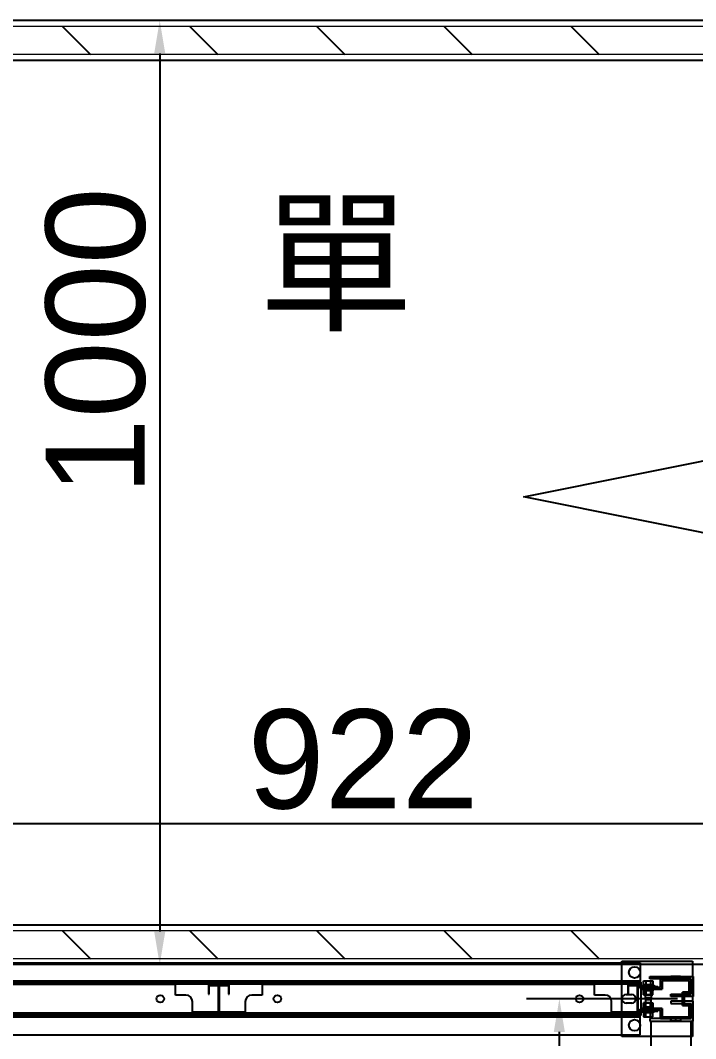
# Model space of a CAD drawing. Header units: millimetres. Extents: x 15382 to 37298, y 7351 to 31127.
# Drawn here: x 24215 to 24930, y 25586 to 26664 of the extents above; entities that cross this region are included whole.
import ezdxf

# ---------------------------------------------------------------- set-up
doc = ezdxf.new("R2010")
doc.units = ezdxf.units.MM
for name, color, linetype in [('03', 6, 'Continuous'), ('05', 12, 'Continuous'), ('111', 7, 'Continuous'), ('113', 3, 'Continuous'), ('114', 6, 'Continuous'), ('115', 30, 'Continuous'), ('116', 12, 'Continuous'), ('444-2', 5, 'Continuous'), ('544-1', 40, 'Continuous'), ('M40', 3, 'Continuous'), ('M6', 7, 'Continuous'), ('動線', 6, 'Continuous'), ('文字', 7, 'Continuous'), ('標註', 252, 'Continuous')]:
    doc.layers.add(name, color=color, linetype=linetype)
doc.layers.add('10', color=40, linetype='Continuous', lineweight=0)
doc.styles.get("Standard").update_dxf_attribs({"font": 'arial.ttf'})
doc.styles.add('新細明體', font='')
doc.styles.get('新細明體').set_extended_font_data('PMingLiU')
doc.dimstyles.new('ISO-25', dxfattribs={"dimtxt": 2.5, "dimasz": 2.5, "dimexe": 1.25, "dimexo": 0.625, "dimtad": 1, "dimtxsty": 'Standard', "dimcen": 2.5, "dimadec": 0, "dimazin": 0, "dimtfac": 1, "dimtmove": 0, "dimatfit": 3, "dimfxl": 1, "dimarcsym": 0})

# ---------------------------------------------------------------- blocks, each defined once
blk = doc.blocks.new('*D56')
at = {"layer": 'Defpoints', "color": 0, "transparency": 16777216}
for p in [(24478.3, 26663.9), (24362.2, 25663.9), (24478.3, 25663.9)]:
    blk.add_point(p, dxfattribs=at)
at = {"layer": '標註', "color": 0, "lineweight": -2, "transparency": 16777216}
for p, q in [((24471.3, 26663.9), (24327.2, 26663.9)), ((24362.2, 26628.9), (24362.2, 25698.9)), ((24471.3, 25663.9), (24327.2, 25663.9))]:
    blk.add_line(p, q, dxfattribs=at)
at = {"layer": '標註', "color": 0, "transparency": 16777216}
for points in [[(24356.4, 26628.9), (24368.1, 26628.9), (24362.2, 26663.9)], [(24356.4, 25698.9), (24368.1, 25698.9), (24362.2, 25663.9)]]:
    blk.add_solid(points, dxfattribs=at)
at = {"layer": '標註', "color": 0, "transparency": 16777216, "insert": (24294.6, 26324), "char_height": 105, "attachment_point": 5, "rotation": 90}
blk.add_mtext('1000', dxfattribs=at)
blk = doc.blocks.new('*D57')
at = {"layer": 'Defpoints', "color": 0, "transparency": 16777216}
for p in [(25044, 25813.4), (24122, 25670.9), (25044, 25670.9)]:
    blk.add_point(p, dxfattribs=at)
at = {"layer": '標註', "color": 0, "lineweight": -2, "transparency": 16777216}
for p, q in [((24122, 25677.9), (24122, 25848.4)), ((25044, 25677.9), (25044, 25848.4)), ((24157, 25813.4), (25009, 25813.4))]:
    blk.add_line(p, q, dxfattribs=at)
at = {"layer": '標註', "color": 0, "transparency": 16777216}
for points in [[(24157, 25819.2), (24157, 25807.5), (24122, 25813.4)], [(25009, 25819.2), (25009, 25807.5), (25044, 25813.4)]]:
    blk.add_solid(points, dxfattribs=at)
at = {"layer": '標註', "color": 0, "transparency": 16777216, "insert": (24577.6, 25881), "char_height": 105, "attachment_point": 5}
blk.add_mtext('922', dxfattribs=at)
blk = doc.blocks.new('*D19')
at = {"layer": 'Defpoints', "color": 0, "transparency": 16777216}
for p in [(23824.6, 25606.7), (24924.6, 25606.7), (24924.6, 25372.7)]:
    blk.add_point(p, dxfattribs=at)
at = {"layer": '標註', "color": 0, "lineweight": -2, "transparency": 16777216}
for p, q in [((23824.6, 25599.7), (23824.6, 25337.7)), ((24924.6, 25599.7), (24924.6, 25337.7)), ((23859.6, 25372.7), (24889.6, 25372.7))]:
    blk.add_line(p, q, dxfattribs=at)
at = {"layer": '標註', "color": 0, "transparency": 16777216}
for points in [[(23859.6, 25378.5), (23859.6, 25366.8), (23824.6, 25372.7)], [(24889.6, 25378.5), (24889.6, 25366.8), (24924.6, 25372.7)]]:
    blk.add_solid(points, dxfattribs=at)
at = {"layer": '標註', "color": 0, "transparency": 16777216, "insert": (24419.9, 25440.3), "char_height": 105, "attachment_point": 5}
blk.add_mtext('1100', dxfattribs=at)
blk = doc.blocks.new('*D20')
at = {"layer": 'Defpoints', "color": 0, "transparency": 16777216}
for p in [(24785.5, 25627.7), (24917.6, 25627.7), (24917.6, 24135.7)]:
    blk.add_point(p, dxfattribs=at)
at = {"layer": '標註', "color": 0, "lineweight": -2, "transparency": 16777216}
for p, q in [((24910.6, 25627.7), (24750.5, 25627.7)), ((24785.5, 24170.7), (24785.5, 25592.7)), ((24910.6, 24135.7), (24750.5, 24135.7))]:
    blk.add_line(p, q, dxfattribs=at)
at = {"layer": '標註', "color": 0, "transparency": 16777216}
for points in [[(24779.6, 25592.7), (24791.3, 25592.7), (24785.5, 25627.7)], [(24779.6, 24170.7), (24791.3, 24170.7), (24785.5, 24135.7)]]:
    blk.add_solid(points, dxfattribs=at)
at = {"layer": '標註', "color": 0, "transparency": 16777216, "insert": (24717.9, 24881.7), "char_height": 105, "attachment_point": 5, "rotation": 90}
blk.add_mtext('1492', dxfattribs=at)

msp = doc.modelspace()

# ---------------------------------------------------------------- linework, layer by layer
at = {"layer": '03'}
for points in [[(24145.486, 26621.932), (25020.486, 26621.932), (25020.486, 26663.932), (24145.486, 26663.932)], [(24145.486, 25705.931), (25020.486, 25705.931), (25020.486, 25663.931), (24145.486, 25663.931)]]:
    msp.add_lwpolyline(points, close=True, dxfattribs=at)
at = {"layer": '05'}
for p, q in [((24903.651, 25648.664), (24903.651, 25651.164)), ((24908.629, 25648.664), (24908.629, 25651.164)), ((24913.607, 25648.664), (24913.607, 25651.164)), ((24903.651, 25606.664), (24903.651, 25604.164)), ((24908.629, 25606.664), (24908.629, 25604.164)), ((24913.607, 25606.664), (24913.607, 25604.164))]:
    msp.add_line(p, q, dxfattribs=at)
at = {"layer": '05', "lineweight": -3}
for p, q in [((24913.607, 25651.164), (24903.651, 25651.164)), ((24903.651, 25651.164), (24903.651, 25648.664)), ((24908.629, 25651.164), (24903.651, 25651.164)), ((24903.651, 25651.164), (24903.651, 25648.664)), ((24903.651, 25648.664), (24913.607, 25648.664)), ((24903.651, 25648.664), (24908.629, 25648.664)), ((24908.629, 25648.664), (24908.629, 25651.164)), ((24913.607, 25648.664), (24913.607, 25651.164)), ((24903.651, 25604.164), (24903.651, 25606.664)), ((24903.651, 25606.664), (24913.607, 25606.664)), ((24903.651, 25604.164), (24903.651, 25606.664)), ((24903.651, 25606.664), (24908.629, 25606.664)), ((24913.607, 25604.164), (24903.651, 25604.164)), ((24908.629, 25604.164), (24903.651, 25604.164)), ((24908.629, 25606.664), (24908.629, 25604.164)), ((24913.607, 25606.664), (24913.607, 25604.164))]:
    msp.add_line(p, q, dxfattribs=at)
at = {"layer": '10'}
for p, q in [((24148.986, 26657.932), (25018.986, 26657.932)), ((25018.986, 26627.932), (24148.986, 26627.932)), ((24148.986, 25699.931), (25018.986, 25699.931)), ((25018.986, 25669.931), (24148.986, 25669.931))]:
    msp.add_line(p, q, dxfattribs=at)
at = {"layer": '111'}
for p, q in [((24871.629, 25645.264), (23877.629, 25645.264)), ((23877.629, 25645.264), (24871.629, 25645.264)), ((24871.629, 25643.664), (24871.629, 25645.264)), ((24871.629, 25645.264), (24871.629, 25610.064)), ((23877.629, 25643.664), (24871.629, 25643.664)), ((24851.629, 25627.664), (24851.629, 25627.664)), ((24856.129, 25632.164), (24862.129, 25632.164)), ((24866.629, 25627.664), (24866.629, 25627.664)), ((24862.129, 25623.164), (24856.129, 25623.164)), ((23877.629, 25611.664), (24871.629, 25611.664)), ((24871.629, 25610.064), (23877.629, 25610.064)), ((24871.629, 25610.064), (23877.629, 25610.064)), ((24871.629, 25611.664), (24871.629, 25610.064))]:
    msp.add_line(p, q, dxfattribs=at)
for centre, start, end in [((24856.129, 25627.664), 90, 180), ((24856.129, 25627.664), 180, 270), ((24862.129, 25627.664), 0, 90), ((24862.129, 25627.664), 270, 0)]:
    msp.add_arc(centre, 4.5, start, end, dxfattribs=at)
at = {"layer": '113'}
for p, q in [((24851.629, 25587.664), (24851.629, 25667.664)), ((24851.629, 25667.664), (24926.629, 25667.664)), ((24926.629, 25667.664), (24926.629, 25587.664)), ((24926.629, 25587.664), (24851.629, 25587.664))]:
    msp.add_line(p, q, dxfattribs=at)
at = {"layer": '113', "lineweight": -3}
for centre in [(24865.129, 25655.664), (24865.129, 25599.664)]:
    msp.add_circle(centre, 6, dxfattribs=at)
at = {"layer": '114'}
msp.add_lwpolyline([(24882.629, 24159.164), (24882.629, 25604.164), (24924.629, 25604.164), (24924.629, 24159.164)], close=True, dxfattribs=at)
at = {"layer": '115'}
for p, q in [((23878.129, 25665.664), (24871.129, 25665.664)), ((24871.129, 25665.664), (24871.129, 25640.864)), ((23878.129, 25646.864), (24871.129, 25646.864)), ((24869.929, 25645.664), (23879.329, 25645.664)), ((24869.929, 25645.664), (23879.329, 25645.664)), ((24869.929, 25639.664), (24869.929, 25645.664)), ((24869.929, 25639.664), (24869.929, 25645.664)), ((24871.129, 25646.864), (24871.129, 25640.864)), ((24889.629, 25639.664), (24869.929, 25639.664)), ((24889.629, 25639.664), (24869.929, 25639.664)), ((24871.129, 25640.864), (24889.629, 25640.864)), ((24871.129, 25640.864), (24889.629, 25640.864)), ((24889.629, 25640.864), (24889.629, 25639.664)), ((24889.629, 25640.864), (24889.629, 25639.664)), ((24889.629, 25615.664), (24869.929, 25615.664)), ((24869.929, 25615.664), (24869.929, 25609.664)), ((24889.629, 25615.664), (24869.929, 25615.664)), ((24869.929, 25615.664), (24869.929, 25609.664)), ((24871.129, 25614.464), (24889.629, 25614.464)), ((24871.129, 25608.464), (24871.129, 25614.464)), ((24871.129, 25614.464), (24889.629, 25614.464)), ((24871.129, 25589.664), (24871.129, 25614.464)), ((24889.629, 25614.464), (24889.629, 25615.664)), ((24889.629, 25614.464), (24889.629, 25615.664)), ((23878.129, 25608.464), (24871.129, 25608.464)), ((24869.929, 25609.664), (23879.329, 25609.664)), ((24869.929, 25609.664), (23879.329, 25609.664)), ((23878.129, 25589.664), (24871.129, 25589.664))]:
    msp.add_line(p, q, dxfattribs=at)
at = {"layer": '115', "lineweight": -3}
for p, q in [((24883.129, 25640.864), (24876.129, 25640.864)), ((24876.129, 25640.864), (24876.129, 25639.664)), ((24879.629, 25640.864), (24876.129, 25640.864)), ((24876.129, 25640.864), (24876.129, 25639.664)), ((24876.129, 25639.664), (24883.129, 25639.664)), ((24876.129, 25639.664), (24879.629, 25639.664)), ((24879.629, 25639.664), (24879.629, 25640.864)), ((24883.129, 25639.664), (24883.129, 25640.864)), ((24876.129, 25614.464), (24876.129, 25615.664)), ((24876.129, 25615.664), (24883.129, 25615.664)), ((24876.129, 25614.464), (24876.129, 25615.664)), ((24876.129, 25615.664), (24879.629, 25615.664)), ((24883.129, 25614.464), (24876.129, 25614.464)), ((24879.629, 25614.464), (24876.129, 25614.464)), ((24879.629, 25615.664), (24879.629, 25614.464)), ((24883.129, 25615.664), (24883.129, 25614.464))]:
    msp.add_line(p, q, dxfattribs=at)
at = {"layer": '116'}
for p, q in [((24881.129, 25648.664), (24881.129, 25651.164)), ((24881.129, 25651.164), (24927.129, 25651.164)), ((24924.629, 25648.664), (24881.129, 25648.664)), ((24924.629, 25632.664), (24924.629, 25648.664)), ((24927.129, 25651.164), (24927.129, 25631.664)), ((24903.629, 25630.164), (24903.629, 25632.664)), ((24903.629, 25632.664), (24924.629, 25632.664)), ((24927.129, 25630.164), (24903.629, 25630.164)), ((24927.129, 25625.164), (24903.629, 25625.164)), ((24903.629, 25625.164), (24903.629, 25622.664)), ((24927.129, 25632.664), (24927.129, 25630.164)), ((24927.129, 25622.664), (24927.129, 25625.164)), ((24927.129, 25604.164), (24927.129, 25623.664)), ((24903.629, 25622.664), (24924.629, 25622.664)), ((24924.629, 25622.664), (24924.629, 25606.664)), ((24924.629, 25606.664), (24881.129, 25606.664)), ((24881.129, 25606.664), (24881.129, 25604.164)), ((24881.129, 25604.164), (24927.129, 25604.164))]:
    msp.add_line(p, q, dxfattribs=at)
at = {"layer": '444-2'}
for p, q in [((24378.829, 25642.664), (23926.829, 25642.664)), ((24378.829, 25631.664), (24378.829, 25642.664)), ((24424.829, 25642.664), (24413.829, 25642.664)), ((24413.829, 25642.664), (24413.829, 25632.664)), ((24414.629, 25632.664), (24414.629, 25641.864)), ((24414.629, 25641.864), (24424.029, 25641.864)), ((24424.029, 25641.864), (24424.029, 25613.464)), ((24424.829, 25612.664), (24424.829, 25642.664)), ((24435.829, 25642.664), (24424.829, 25642.664)), ((24424.829, 25642.664), (24424.829, 25612.664)), ((24425.629, 25613.464), (24425.629, 25641.864)), ((24425.629, 25641.864), (24435.029, 25641.864)), ((24435.029, 25641.864), (24435.029, 25632.664)), ((24435.829, 25632.664), (24435.829, 25642.664)), ((24822.829, 25642.664), (24470.829, 25642.664)), ((24470.829, 25642.664), (24470.829, 25631.664)), ((24822.829, 25631.664), (24822.829, 25642.664)), ((24868.829, 25642.664), (24857.829, 25642.664)), ((24857.829, 25642.664), (24857.829, 25632.664)), ((24858.629, 25632.664), (24858.629, 25641.864)), ((24858.629, 25641.864), (24868.029, 25641.864)), ((24868.029, 25641.864), (24868.029, 25613.464)), ((24868.829, 25612.664), (24868.829, 25642.664)), ((24389.829, 25631.664), (24378.829, 25631.664)), ((24396.829, 25613.464), (24396.829, 25624.664)), ((24413.829, 25632.664), (24414.629, 25632.664)), ((24435.029, 25632.664), (24435.829, 25632.664)), ((24452.829, 25624.664), (24452.829, 25613.464)), ((24470.829, 25631.664), (24459.829, 25631.664)), ((24833.829, 25631.664), (24822.829, 25631.664)), ((24840.829, 25613.464), (24840.829, 25624.664)), ((24857.829, 25632.664), (24858.629, 25632.664)), ((23880.829, 25612.664), (24424.829, 25612.664)), ((24424.029, 25613.464), (24396.829, 25613.464)), ((24424.829, 25613.464), (24424.829, 25612.664)), ((24424.829, 25612.664), (24868.829, 25612.664)), ((24424.829, 25612.664), (24425.629, 25612.664)), ((24452.829, 25613.464), (24425.629, 25613.464)), ((24868.029, 25613.464), (24840.829, 25613.464))]:
    msp.add_line(p, q, dxfattribs=at)
for centre in [(24362.829, 25627.664), (24486.829, 25627.664), (24806.829, 25627.664)]:
    msp.add_circle(centre, 4, dxfattribs=at)
for centre, start, end in [((24389.829, 25624.664), 0, 90), ((24459.829, 25624.664), 90, 180), ((24833.829, 25624.664), 0, 90)]:
    msp.add_arc(centre, 7, start, end, dxfattribs=at)
at = {"layer": '544-1', "linetype": 'Continuous'}
for p, q in [((24258.956, 26657.932), (24288.956, 26627.932)), ((24393.66, 26657.932), (24423.66, 26627.932)), ((24528.364, 26657.932), (24558.364, 26627.932)), ((24663.068, 26657.932), (24693.068, 26627.932)), ((24797.772, 26657.932), (24827.772, 26627.932)), ((24258.956, 25699.931), (24288.956, 25669.931)), ((24393.66, 25699.931), (24423.66, 25669.931)), ((24528.364, 25699.931), (24558.364, 25669.931)), ((24663.068, 25699.931), (24693.068, 25669.931)), ((24797.772, 25699.931), (24827.772, 25669.931))]:
    msp.add_line(p, q, dxfattribs=at)
at = {"layer": 'M40'}
for p, q in [((24892.629, 25639.664), (24892.629, 25648.664)), ((24892.629, 25648.664), (24924.629, 25648.664)), ((24924.629, 25648.664), (24892.629, 25648.664)), ((24892.629, 25648.664), (24892.629, 25639.664)), ((24923.029, 25647.064), (24894.229, 25647.064)), ((24894.229, 25647.064), (24894.229, 25638.064)), ((24894.229, 25638.064), (24894.229, 25647.064)), ((24894.229, 25647.064), (24923.029, 25647.064)), ((24905.379, 25647.064), (24905.379, 25648.664)), ((24908.629, 25647.064), (24908.629, 25648.664)), ((24911.879, 25647.064), (24911.879, 25648.664)), ((24923.029, 25634.764), (24923.029, 25647.064)), ((24923.029, 25647.064), (24923.029, 25634.764)), ((24924.629, 25648.664), (24924.629, 25633.164)), ((24924.629, 25633.164), (24924.629, 25648.664)), ((24871.629, 25638.064), (24871.629, 25639.664)), ((24871.629, 25639.664), (24892.629, 25639.664)), ((24892.629, 25639.664), (24871.629, 25639.664)), ((24871.629, 25639.664), (24871.629, 25638.064)), ((24894.229, 25638.064), (24871.629, 25638.064)), ((24871.629, 25638.064), (24894.229, 25638.064)), ((24876.129, 25638.064), (24876.129, 25639.664)), ((24879.629, 25638.064), (24879.629, 25639.664)), ((24883.129, 25638.064), (24883.129, 25639.664)), ((24894.229, 25638.064), (24892.629, 25638.064)), ((24894.229, 25639.664), (24894.229, 25638.064)), ((24916.029, 25620.564), (24916.029, 25634.764)), ((24916.029, 25634.764), (24923.029, 25634.764)), ((24923.029, 25634.764), (24916.029, 25634.764)), ((24916.029, 25634.764), (24916.029, 25620.564)), ((24924.629, 25633.164), (24917.629, 25633.164)), ((24917.629, 25633.164), (24917.629, 25622.164)), ((24917.629, 25622.164), (24917.629, 25633.164)), ((24917.629, 25633.164), (24924.629, 25633.164)), ((24871.629, 25615.664), (24871.629, 25617.264)), ((24871.629, 25617.264), (24894.229, 25617.264)), ((24894.229, 25617.264), (24871.629, 25617.264)), ((24871.629, 25617.264), (24871.629, 25615.664)), ((24892.629, 25615.664), (24871.629, 25615.664)), ((24871.629, 25615.664), (24892.629, 25615.664)), ((24876.129, 25617.264), (24876.129, 25615.664)), ((24879.629, 25617.264), (24879.629, 25615.664)), ((24883.129, 25617.264), (24883.129, 25615.664)), ((24894.229, 25617.264), (24892.629, 25617.264)), ((24892.629, 25606.664), (24892.629, 25615.664)), ((24892.629, 25615.664), (24892.629, 25606.664)), ((24894.229, 25617.264), (24894.229, 25608.264)), ((24894.229, 25615.664), (24894.229, 25617.264)), ((24894.229, 25608.264), (24894.229, 25617.264)), ((24917.629, 25622.164), (24916.029, 25622.164)), ((24923.029, 25620.564), (24916.029, 25620.564)), ((24916.029, 25620.564), (24923.029, 25620.564)), ((24917.629, 25622.164), (24924.629, 25622.164)), ((24924.629, 25622.164), (24917.629, 25622.164)), ((24923.029, 25608.264), (24923.029, 25620.564)), ((24923.029, 25620.564), (24923.029, 25608.264)), ((24924.629, 25622.164), (24924.629, 25606.664)), ((24924.629, 25606.664), (24924.629, 25622.164)), ((24924.629, 25606.664), (24892.629, 25606.664)), ((24892.629, 25606.664), (24924.629, 25606.664)), ((24894.229, 25608.264), (24923.029, 25608.264)), ((24923.029, 25608.264), (24894.229, 25608.264)), ((24905.379, 25608.264), (24905.379, 25606.664)), ((24908.629, 25608.264), (24908.629, 25606.664)), ((24911.879, 25608.264), (24911.879, 25606.664))]:
    msp.add_line(p, q, dxfattribs=at)
at = {"layer": 'M40', "lineweight": -3}
for p, q in [((24911.879, 25648.664), (24905.379, 25648.664)), ((24905.379, 25648.664), (24905.379, 25647.064)), ((24908.629, 25648.664), (24905.379, 25648.664)), ((24905.379, 25648.664), (24905.379, 25647.064)), ((24905.379, 25647.064), (24911.879, 25647.064)), ((24905.379, 25647.064), (24908.629, 25647.064)), ((24908.629, 25647.064), (24908.629, 25648.664)), ((24911.879, 25647.064), (24911.879, 25648.664)), ((24883.129, 25639.664), (24876.129, 25639.664)), ((24876.129, 25639.664), (24876.129, 25638.064)), ((24879.629, 25639.664), (24876.129, 25639.664)), ((24876.129, 25639.664), (24876.129, 25638.064)), ((24876.129, 25638.064), (24883.129, 25638.064)), ((24876.129, 25638.064), (24879.629, 25638.064)), ((24879.629, 25638.064), (24879.629, 25639.664)), ((24883.129, 25638.064), (24883.129, 25639.664)), ((24916.029, 25622.164), (24916.029, 25633.164)), ((24916.029, 25633.164), (24917.629, 25633.164)), ((24916.029, 25627.664), (24916.029, 25622.164)), ((24917.629, 25627.664), (24916.029, 25627.664)), ((24917.629, 25633.164), (24917.629, 25622.164)), ((24917.629, 25622.164), (24917.629, 25627.664)), ((24876.129, 25615.664), (24876.129, 25617.264)), ((24876.129, 25617.264), (24883.129, 25617.264)), ((24876.129, 25615.664), (24876.129, 25617.264)), ((24876.129, 25617.264), (24879.629, 25617.264)), ((24883.129, 25615.664), (24876.129, 25615.664)), ((24879.629, 25615.664), (24876.129, 25615.664)), ((24879.629, 25617.264), (24879.629, 25615.664)), ((24883.129, 25617.264), (24883.129, 25615.664)), ((24917.629, 25622.164), (24916.029, 25622.164)), ((24916.029, 25622.164), (24917.629, 25622.164)), ((24905.379, 25606.664), (24905.379, 25608.264)), ((24905.379, 25608.264), (24911.879, 25608.264)), ((24905.379, 25606.664), (24905.379, 25608.264)), ((24905.379, 25608.264), (24908.629, 25608.264)), ((24911.879, 25606.664), (24905.379, 25606.664)), ((24908.629, 25606.664), (24905.379, 25606.664)), ((24908.629, 25608.264), (24908.629, 25606.664)), ((24911.879, 25608.264), (24911.879, 25606.664))]:
    msp.add_line(p, q, dxfattribs=at)
at = {"layer": 'M6'}
for p, q in [((24874.629, 25642.564), (24874.629, 25646.864)), ((24874.629, 25646.864), (24884.629, 25646.864)), ((24874.629, 25642.564), (24874.629, 25646.864)), ((24874.629, 25646.864), (24884.629, 25646.864)), ((24874.629, 25642.564), (24874.629, 25646.864)), ((24874.629, 25646.864), (24884.629, 25646.864)), ((24877.129, 25646.864), (24877.129, 25642.564)), ((24882.129, 25646.864), (24882.129, 25642.564)), ((24884.629, 25646.864), (24884.629, 25642.564)), ((24884.629, 25646.864), (24884.629, 25642.564)), ((24884.629, 25646.864), (24884.629, 25642.564)), ((24872.629, 25641.064), (24874.629, 25642.564)), ((24872.629, 25641.064), (24874.629, 25642.564)), ((24872.629, 25640.864), (24872.629, 25641.064)), ((24872.629, 25640.864), (24872.629, 25641.064)), ((24876.629, 25640.864), (24872.629, 25640.864)), ((24876.629, 25640.864), (24872.629, 25640.864)), ((24885.629, 25638.064), (24873.629, 25638.064)), ((24873.629, 25638.064), (24873.629, 25637.864)), ((24873.629, 25637.864), (24874.629, 25636.364)), ((24884.629, 25642.564), (24874.629, 25642.564)), ((24874.629, 25636.364), (24874.629, 25632.064)), ((24884.629, 25636.364), (24874.629, 25636.364)), ((24874.629, 25636.364), (24874.629, 25632.064)), ((24874.629, 25632.064), (24874.629, 25636.364)), ((24874.629, 25636.364), (24882.129, 25636.364)), ((24876.629, 25628.864), (24876.629, 25640.864)), ((24876.629, 25628.864), (24876.629, 25640.864)), ((24884.629, 25636.364), (24877.129, 25636.364)), ((24877.129, 25636.364), (24877.129, 25632.064)), ((24882.129, 25636.364), (24882.129, 25632.064)), ((24882.629, 25640.864), (24882.629, 25628.864)), ((24886.629, 25640.864), (24882.629, 25640.864)), ((24882.629, 25640.864), (24882.629, 25628.864)), ((24886.629, 25640.864), (24882.629, 25640.864)), ((24884.629, 25642.564), (24886.629, 25641.064)), ((24884.629, 25642.564), (24886.629, 25641.064)), ((24884.629, 25636.364), (24885.629, 25637.864)), ((24884.629, 25632.064), (24884.629, 25636.364)), ((24884.629, 25632.064), (24884.629, 25636.364)), ((24884.629, 25632.064), (24884.629, 25636.364)), ((24885.629, 25637.864), (24885.629, 25638.064)), ((24886.629, 25641.064), (24886.629, 25640.864)), ((24886.629, 25641.064), (24886.629, 25640.864)), ((24874.629, 25632.064), (24884.629, 25632.064)), ((24874.629, 25632.064), (24884.629, 25632.064)), ((24882.129, 25632.064), (24874.629, 25632.064)), ((24882.629, 25628.864), (24876.629, 25628.864)), ((24882.629, 25628.864), (24876.629, 25628.864)), ((24882.629, 25626.464), (24876.629, 25626.464)), ((24876.629, 25626.464), (24876.629, 25614.464)), ((24877.129, 25632.064), (24884.629, 25632.064)), ((24882.629, 25614.464), (24882.629, 25626.464)), ((24876.629, 25614.464), (24872.629, 25614.464)), ((24872.629, 25614.464), (24872.629, 25614.264)), ((24872.629, 25614.264), (24874.629, 25612.764)), ((24873.629, 25617.464), (24874.629, 25618.964)), ((24873.629, 25617.264), (24873.629, 25617.464)), ((24885.629, 25617.264), (24873.629, 25617.264)), ((24874.629, 25618.964), (24874.629, 25623.264)), ((24874.629, 25623.264), (24884.629, 25623.264)), ((24874.629, 25618.964), (24874.629, 25623.264)), ((24874.629, 25623.264), (24884.629, 25623.264)), ((24874.629, 25623.264), (24874.629, 25618.964)), ((24882.129, 25623.264), (24874.629, 25623.264)), ((24884.629, 25618.964), (24874.629, 25618.964)), ((24874.629, 25618.964), (24882.129, 25618.964)), ((24874.629, 25612.764), (24874.629, 25608.464)), ((24884.629, 25612.764), (24874.629, 25612.764)), ((24874.629, 25612.764), (24874.629, 25608.464)), ((24877.129, 25618.964), (24877.129, 25623.264)), ((24877.129, 25623.264), (24884.629, 25623.264)), ((24884.629, 25618.964), (24877.129, 25618.964)), ((24877.129, 25608.464), (24877.129, 25612.764)), ((24882.129, 25618.964), (24882.129, 25623.264)), ((24882.129, 25608.464), (24882.129, 25612.764)), ((24886.629, 25614.464), (24882.629, 25614.464)), ((24884.629, 25623.264), (24884.629, 25618.964)), ((24884.629, 25623.264), (24884.629, 25618.964)), ((24884.629, 25623.264), (24884.629, 25618.964)), ((24884.629, 25618.964), (24885.629, 25617.464)), ((24884.629, 25612.764), (24886.629, 25614.264)), ((24884.629, 25608.464), (24884.629, 25612.764)), ((24884.629, 25608.464), (24884.629, 25612.764)), ((24885.629, 25617.464), (24885.629, 25617.264)), ((24886.629, 25614.264), (24886.629, 25614.464)), ((24874.629, 25608.464), (24884.629, 25608.464)), ((24874.629, 25608.464), (24884.629, 25608.464))]:
    msp.add_line(p, q, dxfattribs=at)
at = {"layer": '動線', "lineweight": -3}
msp.add_lwpolyline([(24997.79, 26174.351), (25175.426, 26174.351), (25175.426, 26144.351), (24997.79, 26144.351), (24997.79, 26109.351), (24747.79, 26159.351), (24997.79, 26209.351), (24997.79, 26174.351)], dxfattribs=at)

# ---------------------------------------------------------------- texts
at = {"layer": '文字', "color": 8, "style": '新細明體'}
msp.add_text('單', height=120, dxfattribs=at).set_placement((24467.141, 26347.546))

# ---------------------------------------------------------------- dimensions: what is measured, and where the dimension line sits
at = {"layer": '標註', "color": 8}
for base, p1, p2, angle, picture, middle in [((24362.238, 25663.932), (24478.269, 26663.932), (24478.269, 25663.932), 270, '*D56', (24362.238, 26324.012)), ((24785.474, 25627.664), (24917.629, 24135.664), (24917.629, 25627.664), 90, '*D20', (24785.474, 24881.664))]:
    dim = msp.add_linear_dim(base=base, p1=p1, p2=p2, angle=angle, dimstyle='ISO-25', override={"dimscale": 70, "dimtxt": 1.5, "dimasz": 0.5, "dimexe": 0.5, "dimexo": 0.1, "dimgap": 0.2}, dxfattribs=at)
    dim.commit()
    dim.dimension.update_dxf_attribs({"geometry": picture, "text_midpoint": middle, "dimtype": 160})
for base, p1, p2, picture, middle in [((25043.986, 25813.367), (24121.986, 25670.931), (25043.986, 25670.931), '*D57', (24577.632, 25813.367)), ((24924.629, 25372.67), (23824.629, 25606.664), (24924.629, 25606.664), '*D19', (24419.931, 25372.67))]:
    dim = msp.add_linear_dim(base=base, p1=p1, p2=p2, dimstyle='ISO-25', override={"dimscale": 70, "dimtxt": 1.5, "dimasz": 0.5, "dimexe": 0.5, "dimexo": 0.1, "dimgap": 0.2}, dxfattribs=at)
    dim.commit()
    dim.dimension.update_dxf_attribs({"geometry": picture, "text_midpoint": middle, "dimtype": 160})

doc.saveas('drawing.dxf')
